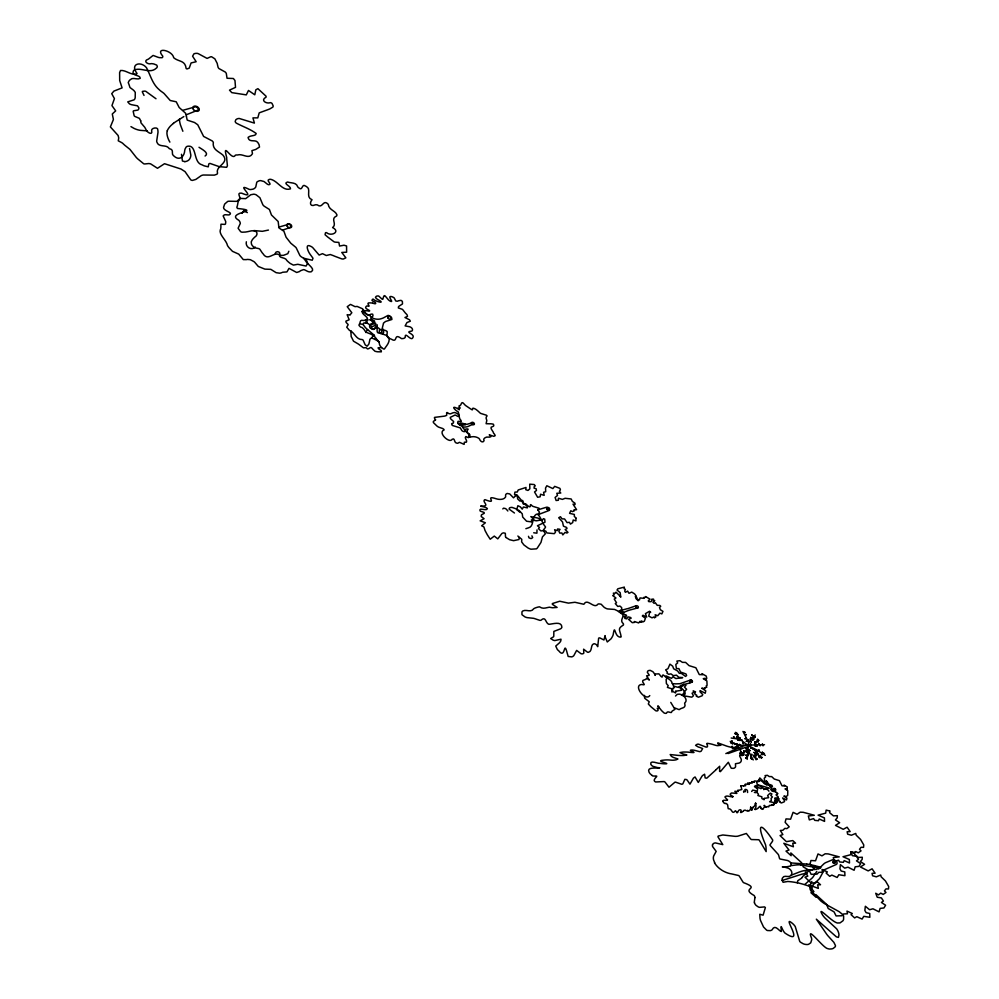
<?xml version="1.0" encoding="UTF-8"?>
<svg xmlns="http://www.w3.org/2000/svg" width="999" height="999" viewBox="0 0 999 999"><rect width="100%" height="100%" fill="white"/><g stroke="black" fill="none" stroke-linecap="round" stroke-linejoin="round"><path stroke-width="1.5" d="M774.824 801.111L774.799 801.023A5.882 4.008 29 0 0 775.299 801.822L775.574 802.234A3.197 2.173 29 0 1 775.873 802.709L775.848 803.034A1.424 0.974 29 0 1 775.386 803.021L774.637 802.859A2.81 1.911 29 0 0 774.237 802.784L773.913 802.896A2.348 1.598 29 0 0 774.05 803.358L774.188 803.72M246.341 241.783C245.092 247.015 251.348 250.961 255.282 247.078M754.944 897.552L754.295 902.01A5.744 3.909 29 0 0 754.482 902.859M517.844 536.026L521.778 539.335L521.653 541.296A3.134 2.135 29 0 0 521.728 542.02L523.901 544.93L528.071 548.001A10.477 7.13 29 0 0 530.993 549.213L536.413 548.851A7.805 5.307 29 0 0 537.649 547.527L540.971 542.42L542.457 536.875L545.317 533.866L543.344 530.107L545.404 527.422A2.273 1.548 29 0 0 545.466 526.823C541.908 522.927 541.333 517.869 537.949 514.435A3.084 2.098 29 0 0 536.326 514.248C531.318 517.282 534.465 526.361 528.434 527.859A46.429 31.606 29 0 0 527.122 528.259L525.861 528.683M747.152 759.402L748.626 742.382L755.219 734.952M288.861 251.248L287.799 253.684L283.629 255.294A13.549 9.228 29 0 1 280.17 255.245C273.876 250.549 268.244 262.088 263.024 253.721A8.092 5.507 29 0 1 261.963 252.46L259.902 249.3A1.873 1.274 29 0 0 258.803 248.601L255.257 247.877A4.208 2.86 29 0 1 253.596 246.953L252.21 245.454A7.418 5.045 29 0 1 251.473 244.093L251.211 241.895L252.285 239.797A38.287 26.061 29 0 1 254.745 237.138C258.316 235.314 257.667 230.207 253.109 230.831A8.679 5.907 29 0 0 251.448 230.844L249.151 231.331A32.03 21.803 29 0 1 247.789 231.643L246.84 231.818A73.189 49.813 29 0 1 245.404 232.055L242.033 232.205A3.147 2.148 29 0 1 240.584 231.606L238.099 228.247L240.297 223.464A6.344 4.321 29 0 0 240.035 222.265L239.635 221.403A4.758 3.234 29 0 0 238.611 220.142C224.763 212.275 263.699 211.139 237.525 208.479A3.484 2.373 29 0 1 236.838 207.243C238.074 204.845 237.362 201.361 239.598 199.563C241.496 197.702 235.727 192.345 241.658 193.169C258.441 200.324 233.579 181.693 249.138 189.348A5.482 3.734 29 0 0 250.699 189.56L253.009 189.148A10.415 7.093 29 0 0 254.558 188.324L255.157 187.8A7.742 5.27 29 0 0 255.781 186.9L256.706 182.542A5.307 3.609 29 0 1 257.355 181.656L259.29 180.769A7.468 5.082 29 0 1 260.826 180.644L264.073 181.543L267.233 184.091A2.635 1.786 29 0 0 269.068 184.715C272.515 184.141 265.572 180.382 269.206 179.445A5.082 3.459 29 0 1 270.866 179.345C278.072 181.144 282.68 191.608 290.497 188.823C290.946 185.964 282.405 183.579 287.512 182.018C291.109 183.304 296.353 182.168 297.69 186.801A3.571 2.435 29 0 0 298.976 187.987C302.797 191.284 301.686 183.217 305.394 185.989A5.932 4.033 29 0 1 307.018 187.025L307.455 187.425A4.82 3.284 29 0 1 308.441 188.661C309.54 192.62 306.606 197.615 312.038 199.763C309.315 202.71 310.015 207.317 315.372 204.795A7.343 4.995 29 0 1 317.382 204.907C322.789 209.103 323.014 198.676 328.221 204.283C328.896 210.152 335.227 210.402 336.925 214.81A5.732 3.896 29 0 1 336.626 215.984C329.92 218.906 337.437 223.813 332.592 227.56C340.884 231.743 331.256 236.751 326.673 232.705A1.611 1.099 29 0 0 325.474 232.767L325.05 234.74L327.959 237.225A15.422 10.502 29 0 1 329.408 238.299L334.041 241.808A3.234 2.198 29 0 0 335.439 242.158L338.861 242.42L339.56 246.054L343.993 245.217L346.566 245.966L346.616 252.21L341.783 252.447L345.854 257.829L343.319 259.028A5.245 3.571 29 0 1 341.633 258.841L335.202 256.418A17.72 12.063 29 0 1 333.541 255.707L330.269 254.52L326.298 255.507L322.49 253.659L319.143 255.07L312.724 247.59A5.519 3.759 29 0 0 311.238 246.553C304.458 242.67 307.867 251.336 309.965 254.083A9.066 6.169 29 0 0 310.901 255.357L313.012 258.266L312.237 260.24L303.808 258.266L307.467 263.636L306.081 266.059L297.802 264.298L293.406 265.097L290.185 263.424A32.343 22.015 29 0 1 288.986 262.462A22.515 15.322 29 0 1 286.875 260.527C285.714 256.955 278.684 258.541 279.47 254.907C281.443 251.698 275.824 250.15 275.15 253.621M377.247 326.81L377.197 324.812L375.899 325.112A59.203 40.31 29 0 1 372.215 326.611L370.654 325.686A10.052 6.843 29 0 0 369.755 324.837L368.569 323.938A4.283 2.922 29 0 0 367.52 323.426L367.257 323.326A8.029 5.457 29 0 0 366.483 323.089L365.684 322.939A4.508 3.059 29 0 0 364.585 322.914A5.732 3.909 29 0 0 363.574 323.114L363.261 324.625A23.601 16.071 29 0 0 364.548 326.486A13.849 9.428 29 0 0 366.246 328.421L374.263 335.264A1.573 1.074 29 0 1 374.438 335.639L374.725 336.675A6.056 4.121 29 0 0 375.1 337.375L378.958 341.92A7.655 5.207 29 0 1 379.245 342.932L379.42 344.056A5.432 3.696 29 0 0 379.707 344.967L380.057 345.654A11.663 7.942 29 0 0 380.981 347.028L383.366 348.913A2.597 1.761 29 0 0 384.39 349.026C386.438 345.704 389.248 343.356 389.223 339.023A7.905 5.382 29 0 0 388.586 337.674L387.962 336.788A5.807 3.959 29 0 0 386.326 335.314L380.694 333.429A3.509 2.398 29 0 1 379.795 332.642L379.395 332.093A1.586 1.086 29 0 1 379.245 331.393L379.595 329.695A4.683 3.184 29 0 0 379.283 328.634L376.773 326.81A3.571 2.435 29 0 0 375.699 326.823L374.325 329.096L372.964 329.183A6.031 4.108 29 0 1 372.315 329.008L371.715 328.596A4.333 2.947 29 0 1 371.665 327.647L371.665 327.385A1.848 1.261 29 0 0 371.566 326.91M519.318 537.537L518.931 539.535L514.098 540.559A2.897 1.973 29 0 1 513.561 540.671L509.565 539.697L505.981 537.474M747.602 792.519L747.414 790.571A1.686 1.149 29 0 0 746.99 790.047L746.665 789.809A2.635 1.798 29 0 0 745.866 789.422L744.917 789.522L745.416 791.67L743.618 791.046L743.768 792.332M538.011 514.423L539.522 512.212L537.762 509.802L539.098 508.254L533.029 506.393A3.297 2.248 29 0 1 532.255 505.993C528.009 501.111 533.578 511.55 525.786 503.933A1.586 1.086 29 0 0 525.174 503.858L523.351 504.108L522.265 501.785A6.818 4.645 29 0 0 521.441 500.337L516.733 494.655L513.511 497.827L509.715 493.931L507.267 493.469A4.458 3.034 29 0 0 505.881 494.38L505.706 494.68A3.059 2.085 29 0 0 505.594 495.154L505.631 496.628A2.935 1.998 29 0 1 505.531 497.065L504.458 498.214A12.625 8.591 29 0 1 503.583 498.713L503.271 498.851A9.103 6.194 29 0 1 502.26 499.163A10.702 7.28 29 0 1 496.178 498.763C483.191 494.505 499.375 505.244 484.902 499.625C481.131 501.585 491.52 506.655 480.819 506.081M797.289 882.804L797.789 880.718L800.224 879.07A14.723 10.015 29 0 0 802.185 877.484M754.245 781.955L754.208 781.031L755.069 780.968A10.09 6.868 29 0 1 755.506 781.056L759.153 781.468M644.442 695.391L644.63 698.051A1.923 1.311 29 0 0 645.067 698.551L649.138 701.648A1.361 0.924 29 0 1 649.2 701.947L648.388 703.771A1.411 0.962 29 0 0 648.438 704.145L650.861 706.68A47.203 32.13 29 0 0 652.896 708.366L655.644 710.664A1.486 1.011 29 0 0 656.256 710.901L656.393 710.913A2.06 1.399 29 0 0 658.104 709.64C654.919 706.268 662.012 710.189 657.929 705.956M712.499 844.842L712.437 845.903A3.584 2.435 29 0 0 712.724 846.727L716.158 851.398L713.686 855.956A12.113 8.254 29 0 0 713.611 860.002L714.747 862.736M362.999 309.603A2.173 1.486 29 0 1 362.612 310.926C360.077 313.848 369.18 316.908 367.17 319.48A30.819 20.979 29 0 0 366.983 322.59L366.958 323.226M752.659 808.066L752.609 808.266A15.072 10.265 29 0 1 752.147 809.59M242.083 213.299L243.544 211.114M735.476 732.329L739.909 739.248L748.051 745.491L756.268 749.712L754.595 755.781L756.093 759.814M755.419 803.521L754.994 804.882A7.892 5.37 29 0 1 753.671 806.78M761.713 788.223C762.112 785.664 756.518 784.552 754.582 786.238A1.461 0.999 29 0 0 754.657 786.8L756.53 788.086M167.357 130.794L167.17 131.381A12.975 8.829 29 0 0 166.983 134.016L167.133 135.002A26.111 17.77 29 0 0 169.88 142.12M810.713 890.584L813.149 884.789L819.542 878.596L824.287 869.779L836.313 864.46A3.259 2.223 29 0 0 836.338 861.313A3.259 2.223 29 0 0 832.304 859.877L825.449 862.736A25.624 17.445 29 0 0 823.925 863.785L818.755 868.843M766.345 781.33L766.645 781.268A2.11 1.436 29 0 1 766.982 781.643A11.101 7.555 29 0 1 767.257 781.992L767.544 782.417A2.947 2.01 29 0 1 767.994 783.578L767.994 784.14A1.673 1.136 29 0 0 768.044 784.44L768.393 784.764M755.244 744.879L757.604 739.098M751.66 791.483L752.722 790.122L755.756 790.709A3.546 2.423 29 0 1 756.131 791.196L756.355 792.132A2.31 1.573 29 0 1 755.943 792.657L754.37 792.457M740.746 811.9C742.532 809.053 738.636 809.053 738.011 811.663A15.922 10.839 29 0 1 737.512 812.412M362.999 309.603L362.912 309.403A2.785 1.898 29 0 0 362.512 308.753L357.118 306.418L355.332 306.631A1.336 0.912 29 0 1 354.82 306.543L350.487 304.395L347.24 306.693L351.823 312.737L350.212 314.685A2.348 1.598 29 0 0 350.075 315.072L347.14 314.697L349.175 319.755L345.891 321.178L346.104 322.327A4.271 2.91 29 0 0 346.665 322.989L347.964 324.325A1.311 0.887 29 0 1 348.102 324.837L346.74 327.21L349.363 330.269A1.748 1.186 29 0 0 349.925 330.607C354.633 332.417 355.981 339.672 362.212 339.573A2.373 1.611 29 0 1 363.149 340.184L364.598 343.494A7.055 4.808 29 0 0 365.284 344.88L367.095 346.203L368.544 344.493A11.176 7.605 29 0 1 368.931 343.868L369.755 340.259A3.671 2.498 29 0 1 369.867 339.485L370.105 339.073A2.148 1.461 29 0 1 370.417 338.823C377.535 333.666 366.695 334.24 364.897 330.844A5.382 3.671 29 0 0 364.548 330.182L364.16 329.633A10.24 6.968 29 0 0 363.399 328.708L362.3 327.709A1.736 1.174 29 0 0 361.626 327.385L361.039 327.222A1.623 1.099 29 0 1 360.402 326.91L359.091 325.487A1.349 0.912 29 0 1 359.003 324.987L359.165 324.575A11.938 8.129 29 0 0 359.478 324.051C360.676 321.915 359.528 319.58 363.536 320.492A6.006 4.083 29 0 0 364.448 320.342L367.132 319.355M811.825 881.443L810.064 885.751L809.989 888.71A8.129 5.532 29 0 0 810.526 890.234L820.853 900.986A35.777 24.351 29 0 0 824.113 903.408L839.172 911.675L842.806 914.647A5.395 3.671 29 0 1 843.618 916.133L843.606 919.33A12.587 8.566 29 0 1 842.919 920.791L840.097 922.851A5.232 3.559 29 0 1 838.511 922.926C834.028 924.724 815.396 903.121 822.664 915.159A20.642 14.061 29 0 0 825.349 918.368L836.613 928.795A13.974 9.515 29 0 1 838.436 932.279L838.636 932.929A16.459 11.201 29 0 1 838.973 934.889L838.436 937.399L836.388 936.85L816.333 919.167L826.635 934.165A25.587 17.42 29 0 0 828.321 936.238L833.89 942.394L835.414 945.466A4.308 2.935 29 0 1 835.226 946.765L833.278 948.388A10.352 7.043 29 0 1 831.518 948.925L829.632 949.038A5.32 3.621 29 0 1 827.821 948.65C823.563 948.563 805.793 924.375 811.475 937.899A12.188 8.304 29 0 1 811.7 939.784L810.726 942.844L808.578 944.292A6.643 4.52 29 0 1 806.767 944.53L805.381 944.392A8.529 5.807 29 0 1 803.233 943.793L800.436 942.157A4.62 3.147 29 0 1 799.749 941.445L795.254 926.56A11.951 8.129 29 0 0 793.044 923.95L792.469 923.438A15.372 10.465 29 0 0 790.609 922.015C783.641 917.407 805.057 946.515 784.914 933.029C781.742 929.844 780.306 921.178 781.38 931.53C778.895 931.193 775.149 923.65 772.027 929.869A7.655 5.207 29 0 1 770.316 930.631L767.482 930.519A3.447 2.348 29 0 1 766.595 930.131L763.536 926.997L760.514 920.454A45.267 30.819 29 0 1 760.002 918.281L759.764 914.247L763.099 915.171L765.371 907.604L764.572 906.905L759.74 907.342A3.984 2.71 29 0 1 758.316 906.942L756.156 905.456A6.531 4.446 29 0 1 754.482 902.859M502.809 508.916L503.546 508.166L505.294 508.528A3.372 2.298 29 0 1 506.368 509.228L507.842 510.988M816.807 871.365L812.761 877.397A28.347 19.293 29 0 1 811.425 878.658L804.882 884.402M678.683 687.362L681.031 685.326L685.938 683.965A59.615 40.584 29 0 0 689.859 682.879M758.553 807.679L758.453 807.804A10.077 6.856 29 0 1 755.843 809.352A2.622 1.786 29 0 1 755.207 809.527L754.969 809.402M350.924 330.881L350.836 332.879A3.184 2.173 29 0 1 351.024 333.666L351.186 336.825A2.235 1.523 29 0 1 351.548 337.2L353.521 341.183L358.104 343.881A10.19 6.931 29 0 1 359.153 344.605L363.449 347.827L365.572 347.702A1.411 0.962 29 0 1 366.283 347.814C368.244 351.261 370.329 345.691 371.878 348.077A37.862 25.774 29 0 0 372.864 349.25L375.025 351.273L377.172 351.76A25.799 17.57 29 0 1 378.184 351.798L381.343 351.835L381.293 350.811A2.91 1.973 29 0 0 380.594 350.137L379.345 349.338A4.67 3.172 29 0 1 378.509 348.676L378.047 347.827L381.456 347.602M802.172 877.472C803.233 874.312 811.475 872.277 804.395 873.7A86.938 59.178 29 0 0 802.047 874.137L781.93 880.569M743.668 810.701L743.731 810.614A12.8 8.716 29 0 1 743.918 810.401L745.054 810.152A3.834 2.61 29 0 1 746.328 810.713L747.19 810.813A2.81 1.911 29 0 0 747.427 810.601L747.689 810.301M715.796 769.929L719.667 766.258L719.605 771.34L720.404 771.628L728.333 762.262L731.118 768.044A1.411 0.962 29 0 0 731.568 768.293L733.728 768.318A5.582 3.796 29 0 0 734.715 767.831L735.214 767.357A3.971 2.71 29 0 0 735.526 766.782A3.447 2.348 29 0 0 735.589 766.458L735.451 763.736L738.024 763.286A6.019 4.096 29 0 0 741.32 760.289L741.295 759.665A4.858 3.309 29 0 0 740.996 758.678L739.722 756.181A2.473 1.673 29 0 1 739.685 755.756L740.659 753.583A4.595 3.134 29 0 0 740.821 752.734L740.234 748.713M715.509 770.254L706.768 778.196L705.144 777.921L704.607 774.188L702.522 775.561A24.913 16.958 29 0 0 701.735 776.61L698.276 782.454L695.054 776.947L693.443 778.096L689.959 784.153L687.237 780.182A3.971 2.697 29 0 0 686.588 779.595L684.852 779.32L682.879 783.778A3.222 2.198 29 0 1 681.68 784.265L675.761 782.217A1.948 1.324 29 0 0 674.987 782.155L668.993 787.224L665.034 782.067A2.048 1.399 29 0 0 664.098 781.58L655.706 781.967A1.848 1.261 29 0 1 654.832 781.43A2.323 1.573 29 0 1 654.208 780.531C654.058 777.572 660.302 775.374 653.846 776.098A3.596 2.448 29 0 1 652.272 775.561M763.673 789.61C765.197 788.211 768.78 789.784 768.905 791.22M675.511 696.028L676.798 694.78A8.654 5.894 29 0 1 677.672 694.255C682.417 693.019 688.848 699.562 684.852 702.934A1.249 0.849 29 0 0 684.64 703.171C686.488 708.666 681.58 707.354 679.32 709.565A1.698 1.149 29 0 1 678.746 709.515L674.213 707.729M681.505 695.079C686.887 692.782 682.979 687.687 678.608 687.349A14.973 10.19 29 0 1 677.247 687.125L673.613 686.151M649.787 695.579C645.691 701.835 632.866 685.701 641.333 684.49A1.661 1.124 29 0 1 641.882 684.54L643.743 684.802A2.41 1.636 29 0 0 644.268 684.54L643.356 682.891A1.711 1.161 29 0 1 642.919 682.404L642.669 681.306A3.609 2.46 29 0 1 643.069 680.344L645.841 679.332A1.823 1.249 29 0 0 646.103 678.933L646.703 678.271L649.25 679.944M740.197 755.269L747.514 749.3L753.209 759.952M376.099 338.436L374.837 339.373M820.841 867.706L816.558 869.242A60.402 41.121 29 0 0 815.072 869.455L807.517 870.129A39.523 26.898 29 0 0 799.587 871.94L791.096 875.249M173.376 123.252L183.828 116.583M765.609 807.204L765.346 807.229A3.646 2.485 29 0 1 765.184 806.805L764.997 806.205A1.986 1.349 29 0 0 764.485 805.431L764.235 805.394A3.821 2.597 29 0 0 764.31 805.768M369.792 324.862L373.077 322.777A30.907 21.041 29 0 0 373.788 322.277L374.687 321.278L374.063 320.654A9.978 6.793 29 0 0 373.614 320.479L371.74 319.817M777.659 793.805L777.809 793.643A3.097 2.11 29 0 0 775.561 792.057M732.317 748.663L738.323 745.354L764.51 744.717M372.677 336.338L373.738 335.714A21.229 14.448 29 0 0 374.3 335.327M762.662 809.115L763.636 808.029A5.819 3.959 29 0 1 763.885 807.741L764.26 807.367A2.148 1.461 29 0 0 764.472 806.43L764.31 805.768M725.848 753.596L740.471 747.052L747.352 744.705L748.863 745.516L748.538 746.328L728.059 753.546M765.871 807.055L766.62 807.08M205.095 156.031C209.902 153.084 201.236 148.901 199.013 147.278M282.055 272.527L281.268 272.839A9.978 6.793 29 0 1 279.595 273.177L276.124 272.677L270.816 269.343L264.897 269.131L258.291 266.458L254.895 262.475A4.658 3.172 29 0 0 253.958 261.626L250.312 259.678L247.577 259.415A10.689 7.28 29 0 0 246.291 259.628L243.306 259.603L238.724 254.121L232.505 251.348L228.958 247.64A39.336 26.773 29 0 1 227.497 245.592C226.423 240.047 218.769 234.703 220.304 229.758A2.76 1.873 29 0 0 220.629 229.308L220.879 227.585A36.401 24.775 29 0 0 220.866 225.749L220.991 224.201L224.613 224.4A2.098 1.424 29 0 0 225.499 223.926L225.749 221.953A7.305 4.97 29 0 0 225.637 221.353L223.152 215.921L224.226 214.947A7.617 5.182 29 0 1 225.437 214.723L228.059 214.91A4.858 3.297 29 0 0 229.196 214.86C234.503 212.063 220.891 211.139 224.038 205.994A17.133 11.663 29 0 1 224.763 203.971L227.71 201.423A6.543 4.458 29 0 1 229.246 201.211L236.476 201.361A5.482 3.734 29 0 0 237.75 200.599L240.01 198.389L245.679 198.639L250.749 194.755L253.783 194.181A7.055 4.808 29 0 1 256.119 194.768L259.902 197.715L262.837 204.77A9.515 6.481 29 0 0 264.123 206.144L269.418 209.478L271.466 214.997L278.172 221.516L278.946 227.934L283.928 231.268L286.076 237.213L290.821 243.244L295.579 247.14A4.071 2.772 29 0 1 296.328 248.077L299.862 255.457A6.931 4.72 29 0 0 301.111 256.693L306.431 260.14L307.28 262.188A3.671 2.498 29 0 0 307.617 263.074C308.941 265.547 315.447 269.268 311.288 271.728A5.582 3.796 29 0 1 310.239 271.89L309.902 271.903A4.433 3.009 29 0 1 308.404 271.653L308.129 271.566A6.219 4.233 29 0 1 307.392 271.253L304.608 269.855A2.86 1.948 29 0 0 303.434 269.655L300.687 270.654A18.881 12.85 29 0 0 299.45 271.566L296.691 272.49L289.011 268.369L286.938 271.915L282.667 272.24M268.456 230.07L262.325 231.318L253.858 230.544M749.125 810.701L749.525 810.464A5.357 3.646 29 0 0 749.974 809.902L750.074 809.764A15.934 10.839 29 0 0 750.311 809.327L750.374 809.178A6.469 4.408 29 0 0 750.574 807.329L750.574 807.204M748.863 810.788L748.688 810.863A3.322 2.26 29 0 1 748.189 811.026L747.901 811.013M740.921 785.876L741.807 789.51L739.035 790.246A14.136 9.628 29 0 0 738.323 790.209L738.186 790.209A1.449 0.987 29 0 0 737.786 790.259L738.036 791.108M538.299 514.585L548.876 510.564A2.248 1.523 29 0 0 549.325 508.391A2.248 1.523 29 0 0 546.391 507.28L537.774 509.852M183.067 110.252L195.642 106.743A3.934 2.672 29 0 1 198.626 109.253L198.514 109.366A1.536 1.049 29 0 1 198.526 109.878L186.164 114.835M771.191 789.747C780.544 786.513 770.928 794.48 771.091 788.711A8.954 6.094 29 0 0 771.29 787.262L771.253 787.025A1.386 0.937 29 0 0 771.128 786.613L770.541 786.4M278.596 227.185L288.948 224.201M282.592 230.157L290.097 227.472L291.159 226.224M790.796 862.924L806.668 864.073M689.859 682.891L691.758 682.255A1.436 0.974 29 0 0 692.032 680.868A1.436 0.974 29 0 0 690.159 680.169L679.932 683.703L675.911 683.865A91.808 62.5 29 0 1 673.813 683.753L672.414 683.666M749.337 784.34L749.362 784.327A7.405 5.045 29 0 1 747.976 784.265M636.138 605.756L628.184 608.516A17.495 11.913 29 0 1 626.56 608.866L621.428 610.339A50.2 34.166 29 0 1 618.543 611.488M637.849 607.879L629.52 610.114A63.149 42.982 29 0 0 627.372 610.889L623.888 612.275A70.13 47.74 29 0 1 621.016 613.286L618.781 611.663A34.69 23.614 29 0 0 617.682 610.889L614.572 609.427L607.679 608.94A6.556 4.458 29 0 1 606.093 608.441L604.607 607.629A4.833 3.297 29 0 1 603.646 606.818L601.161 604.233L598.901 603.871A4.433 3.022 29 0 0 597.864 604.208C594.13 609.515 587.387 597.802 584.065 604.045A1.686 1.149 29 0 1 583.678 604.245L574.912 602.272L568.406 603.121L559.727 601.236L552.385 603.546L552.335 604.308L557.105 607.429L552.547 607.754A28.122 19.143 29 0 1 549.438 607.18C545.142 607.892 543.244 609.278 539.448 606.805A33.591 22.865 29 0 0 537.25 607.292L536.001 607.679A19.868 13.524 29 0 0 533.803 608.678C530.881 613.049 526.386 609.053 522.852 610.951A7.23 4.92 29 0 0 521.953 611.95L521.953 614.685L524.975 616.907A8.766 5.969 29 0 0 527.11 617.619L533.591 618.319A7.005 4.77 29 0 1 534.727 618.643L539.81 620.342A4.121 2.81 29 0 0 540.946 620.254C546.028 615.596 545.317 623.226 548.876 624.3C552.822 624.075 561.7 620.866 561.888 627.222A6.731 4.583 29 0 1 561.238 628.284A6.269 4.271 29 0 1 560.526 628.846L553.846 631.418L553.771 636.176A2.522 1.711 29 0 1 553.359 636.912L550.661 638.536L553.221 640.197A7.905 5.382 29 0 0 554.807 640.571L561.013 639.198L560.776 640.933A17.245 11.738 29 0 1 559.989 642.182A13.711 9.341 29 0 1 559.215 643.031L555.744 646.066L557.317 649.487A11.139 7.58 29 0 0 558.828 650.898C565.097 659.015 563.861 642.507 566.346 650.199A28.347 19.293 29 0 1 567.007 652.422L568.169 656.455L571.778 656.88A8.179 5.569 29 0 0 573.813 655.644L576.635 650.399L580.956 653.671A3.109 2.123 29 0 0 582.592 653.821L583.266 653.583A2.672 1.811 29 0 0 583.816 652.996L583.616 649.188L587.462 652.185A1.886 1.286 29 0 0 588.399 652.31C592.707 651.473 590.172 644.53 593.968 643.731A3.284 2.235 29 0 1 595.204 643.993L595.991 644.392A2.123 1.449 29 0 1 596.503 644.817L597.714 646.665L598.651 638.149L599.712 637.849L603.945 639.997L605.082 635.614A53.971 36.738 29 0 0 605.319 637.312L607.267 641.97L611.051 638.798A58.192 39.61 29 0 0 612.125 637.1L612.624 636.126A22.265 15.16 29 0 0 613.174 634.69C614.972 623.626 614.422 634.927 618.768 636.713A3.047 2.073 29 0 0 619.967 637.087L620.616 637.087A1.374 0.937 29 0 0 621.178 636.75C619.979 629.67 616.982 628.87 623.463 624.987A5.919 4.033 29 0 0 623.339 623.663C618.493 619.83 626.435 615.933 621.016 613.286M458.191 423.601L460.439 423.164A16.783 11.426 29 0 1 461.463 423.064L465.684 424.138A2.685 1.823 29 0 0 466.221 424.3M774.837 800.973L775.561 801.186M659.765 767.756L659.727 767.769A17.083 11.626 29 0 1 659.14 767.819C655.981 768.543 646.39 766.645 649.113 772.314A9.016 6.131 29 0 0 650.349 773.975L652.272 775.549M790.908 865.634L794.53 865.171A37.55 25.562 29 0 1 800.561 864.809M462.362 423.901L461.6 423.988A39.398 26.823 29 0 1 458.678 424.175M184.827 161.613L182.455 161.026L181.481 154.283M369.505 319.83L370.654 319.742M435.452 419.667L435.364 419.58A5.245 3.571 29 0 1 434.852 418.918L434.428 417.932A1.424 0.974 29 0 1 434.615 417.382L445.042 416.059A1.436 0.987 29 0 1 445.479 415.821L446.69 415.347L446.64 412.687A1.823 1.236 29 0 1 447.252 412.55C450.674 415.609 451.523 412.362 454.707 412.525A7.093 4.82 29 0 1 456.131 413.012L457.317 413.636A3.571 2.435 29 0 1 458.491 414.785A2.872 1.948 29 0 1 458.778 415.272L459.902 419.13A9.915 6.756 29 0 1 460.801 420.142C463.086 423.451 457.455 419.642 457.667 422.252A3.784 2.572 29 0 0 457.842 422.952L457.954 423.201A3.347 2.273 29 0 0 458.753 424.25L462.15 426.473A1.636 1.111 29 0 1 462.562 426.973L463.086 427.072A16.596 11.301 29 0 1 464.16 427.035L464.947 427.048A12.4 8.442 29 0 0 468.169 426.411L473.713 423.851M368.156 319.917L367.07 319.992M760.152 806.38L760.501 806.593A2.223 1.511 29 0 1 760.614 806.967L760.689 807.317A9.728 6.618 29 0 0 760.763 807.704L760.838 807.966M777.759 798.189L778.333 797.202A2.298 1.561 29 0 0 776.61 795.654L776.098 794.729L777.447 793.818M466.808 424.363L472.265 422.789L473.563 423.651M767.344 806.555L768.681 806.842A1.623 1.111 29 0 0 768.818 806.555L769.267 805.494L771.503 805.381A1.424 0.974 29 0 1 772.352 804.482M775.961 801.273L776.26 801.111A1.586 1.086 29 0 0 775.773 800.024L775.062 799.287A13.449 9.153 29 0 1 774.749 799.025L774.837 798.064A3.746 2.547 29 0 1 776.285 797.976L776.86 798.076A6.856 4.67 29 0 0 777.759 798.201M147.153 130.857L140.335 130.357A16.171 11.014 29 0 1 133.928 128.334L130.956 126.611M659.54 767.731L658.965 767.707A23.302 15.859 29 0 1 657.479 767.582L652.834 766.283A3.784 2.572 29 0 1 652.072 765.758L651.435 765.147A4.745 3.234 29 0 1 650.761 764.185C649.775 759.652 657.891 763.81 660.014 763.361A41.633 28.334 29 0 0 664.01 763.798C673.826 764.135 653.483 760.938 663.511 760.164A35.402 24.101 29 0 1 665.996 759.939L666.483 759.927A24.813 16.896 29 0 1 669.33 759.989L671.99 760.189A15.047 10.24 29 0 0 674.5 760.089L674.912 760.039A21.154 14.398 29 0 0 676.173 759.789L677.934 758.978L673.538 757.467A6.693 4.558 29 0 1 671.303 756.206L670.192 754.545L675.824 755.144A34.228 23.302 29 0 0 677.709 755.344L679.008 755.444A47.453 32.293 29 0 0 683.828 755.481L686.862 755.019L685.913 754.632A23.114 15.734 29 0 1 685.289 754.507A29.133 19.83 29 0 1 682.891 753.908L679.944 752.597L682.991 752.06A54.933 37.388 29 0 1 687.899 752.11C702.622 753.795 685.139 750.199 692.132 750.012A14.51 9.878 29 0 1 693.219 750.112A12.712 8.654 29 0 1 694.804 750.399L699.512 751.61A3.147 2.135 29 0 0 700.411 751.51L700.699 751.41A4.258 2.897 29 0 0 701.123 751.198L702.647 748.563L700.074 747.514A11.901 8.104 29 0 1 698.114 746.902L695.579 745.329L697.202 744.243A7.58 5.157 29 0 1 698.538 744.18L705.868 747.04A2.11 1.436 29 0 0 706.805 747.04L706.955 746.99A2.897 1.973 29 0 0 707.504 746.678C708.104 744.867 704.47 742.494 709.078 743.593A19.63 13.362 29 0 1 712.861 744.467L715.971 745.404A8.229 5.594 29 0 0 717.744 745.654L720.953 745.229L718.144 744.068L717.781 742.856L727.022 746.216A35.427 24.113 29 0 0 736.413 748.014L737.624 748.101M749.962 783.041L752.309 783.016L751.91 782.055M800.586 864.897L819.53 868.044M747.976 784.302L746.503 784.165A12.175 8.292 29 0 0 745.554 784.103L744.829 784.552A1.898 1.299 29 0 0 745.067 784.877L745.491 785.389M725.124 803.433L725.761 803.458A13.511 9.191 29 0 1 726.123 803.458L727.472 804.495A7.043 4.795 29 0 1 727.659 805.182A18.482 12.575 29 0 1 727.859 806.368L727.946 807.092A27.085 18.444 29 0 0 728.009 807.579L728.059 807.891A13.711 9.341 29 0 0 728.146 808.366A4.945 3.372 29 0 0 728.246 808.703C732.504 808.166 731.618 815.521 735.376 810.751A1.836 1.249 29 0 1 736.3 811.7L736.638 812.274A2.46 1.673 29 0 0 736.862 812.686L737.075 812.749A1.773 1.211 29 0 0 737.474 812.387M460.052 425.187L460.876 425.237A22.428 15.272 29 0 0 463.074 425.149L465.634 424.65A5.757 3.921 29 0 0 462.287 423.726M770.179 786.4L769.68 785.501M743.668 785.826L745.666 785.689M731.206 738.024L739.909 739.248M768.631 784.827L769.567 785.226M482.03 506.505C483.091 506.643 489.747 508.179 486.525 509.515A6.793 4.62 29 0 1 484.727 509.602L480.894 509.153A1.998 1.361 29 0 0 480.344 509.39L480.119 509.615A3.322 2.26 29 0 0 479.895 510.077L480.182 511.051L484.04 512.45A1.636 1.111 29 0 1 484.228 512.962A1.349 0.912 29 0 1 484.153 513.361L481.83 514.622A4.645 3.159 29 0 0 481.381 514.972L481.181 516.495L484.09 518.718L480.157 520.829L485.389 522.752L481.63 525.811L483.866 526.898L484.602 529.133A11.863 8.079 29 0 0 485.189 530.819L486.613 533.466A37.612 25.612 29 0 1 487.25 534.677L490.209 539.235L494.28 536.088L497.764 538.861L501.785 533.616A4.77 3.247 29 0 1 502.647 533.129A6.768 4.608 29 0 1 503.658 532.879L505.344 533.304L505.457 536.6A2.685 1.823 29 0 0 505.981 537.474M359.652 323.726L363.186 324.5M481.605 506.418L480.806 506.206M814.472 865.596L820.404 867.157M532.754 520.129L536.351 520.804L540.696 520.079M372.727 303.209L374.825 303.733A1.648 1.124 29 0 0 375.674 303.534C376.648 301.511 370.142 301.448 372.427 299.35A4.046 2.76 29 0 1 373.239 299.101C375.524 301.735 386.413 304.121 378.109 299.7A7.805 5.32 29 0 1 377.023 299.051L375.674 297.777A1.274 0.862 29 0 1 375.524 297.178L376.323 296.278A4.508 3.072 29 0 1 378.696 296.029L381.805 298.938A1.424 0.974 29 0 0 382.767 299.325C384.39 293.631 384.203 294.955 388.274 299.675A8.279 5.644 29 0 0 389.835 300.961C395.167 303.646 386.638 295.766 391.196 296.528A5.457 3.721 29 0 1 392.17 296.778L393.594 297.465A2.947 2.01 29 0 1 394.255 298.039L395.779 300.999L397.352 301.236A5.619 3.821 29 0 0 398.389 300.786L400.936 300.349A2.897 1.973 29 0 1 401.773 300.861A2.398 1.636 29 0 1 402.385 301.511L402.497 303.933L399.488 305.894A6.931 4.72 29 0 0 398.526 306.668L398.351 307.954L402.297 309.29A1.773 1.199 29 0 1 402.884 309.852L405.494 313.174A8.217 5.594 29 0 1 407.192 315.035L407.492 316.383L404.97 317.507L409.528 319.805L410.352 321.191L406.943 322.552L405.132 325.899L409.64 326.76A3.521 2.398 29 0 1 411.501 327.797L411.9 328.221A2.685 1.823 29 0 1 412.325 328.921L412.462 329.408A3.509 2.385 29 0 1 412.4 330.319L412.312 330.519A2.86 1.948 29 0 1 411.738 331.106C403.608 332.08 415.322 333.791 412.899 337.612C411.126 341.87 404.832 331.106 405.232 337A2.235 1.523 29 0 1 405.032 337.625L404.108 338.274A6.444 4.383 29 0 1 402.872 338.549L402.335 338.599A10.352 7.043 29 0 1 401.473 338.599C393.144 332.305 398.189 343.419 391.571 339.298A33.229 22.615 29 0 0 390.447 338.811C385.227 337.375 387.562 333.803 387.187 331.593A4.008 2.722 29 0 0 385.889 330.681C376.186 327.285 383.953 330.557 381.181 333.504A4.033 2.747 29 0 1 379.97 333.266C374.75 333.391 378.821 328.097 376.099 327.897A5.407 3.684 29 0 0 375.312 328.196L374.026 329.133A3.084 2.098 29 0 1 373.114 329.42L370.317 328.084A4.533 3.084 29 0 1 369.817 327.335C367.669 322.515 377.51 324.887 375.524 323.164A5.819 3.959 29 0 0 374.25 322.527C371.878 322.365 369.106 318.431 372.04 317.083A4.283 2.91 29 0 0 372.502 316.621L372.714 316.258A5.719 3.896 29 0 0 372.964 315.222L372.639 314.173L371.316 314.098A5.544 3.771 29 0 0 370.329 314.523L368.893 315.209L367.207 314.598A4.97 3.384 29 0 1 366.183 313.848L363.886 310.539L367.919 310.889A7.717 5.257 29 0 0 369.006 311.126C372.277 310.739 362.774 308.741 366.471 306.193A2.622 1.786 29 0 1 367.182 305.944C372.465 307.592 364.423 302.397 370.117 302.872A13.649 9.291 29 0 1 370.979 302.909L371.253 302.934A7.73 5.257 29 0 1 372.727 303.209M772.414 804.595L773.064 804.869M752.921 782.017L752.172 781.767A3.721 2.535 29 0 0 751.748 781.63M361.975 311.313L366.571 314.048A1.848 1.261 29 0 0 367.045 314.36L368.731 315.085A4.196 2.86 29 0 1 370.429 316.196A3.297 2.235 29 0 1 370.704 316.508L371.328 317.245A2.323 1.573 29 0 0 371.84 317.682L373.838 318.606A11.738 7.992 29 0 0 381.193 318.718L382.817 318.157A53.072 36.126 29 0 0 385.139 316.958L388.087 315.384L389.672 315.846A5.107 3.484 29 0 1 391.096 317.108L391.321 317.407A16.721 11.376 29 0 1 391.683 317.882L391.908 319.468L388.361 320.629A70.092 47.715 29 0 0 385.502 321.503L383.454 323.139A19.78 13.462 29 0 1 383.266 324.25L382.367 327.722L383.728 332.055A3.322 2.26 29 0 1 383.529 332.38L382.904 334.128M533.703 532.779L536.913 533.166L537 529.895M736.313 793.019L734.852 791.27L737.324 791.445A2.735 1.861 29 0 0 737.961 791.545L738.149 791.295M730.232 741.345L738.323 745.354M756.268 749.712L765.309 755.369M747.677 783.428L747.826 783.541A2.435 1.661 29 0 0 748.176 783.703L748.75 783.94A4.52 3.072 29 0 1 749.35 784.203L749.362 784.227M378.883 341.72L377.622 340.896A25.025 17.033 29 0 0 371.616 337.974M247.352 212.612L244.568 211.076A2.023 1.374 29 0 0 243.544 211.114M755.431 752.746L761.513 758.191M155.994 98.751L145.817 91.346A4.233 2.885 29 0 0 144.568 91.109L142.632 91.359A1.411 0.962 29 0 0 142.295 91.833L144.018 95.417M732.991 796.553L732.754 796.353A7.992 5.445 29 0 0 732.279 796.066L732.017 795.916A12.113 8.242 29 0 1 731.33 795.504L730.719 795.042A1.286 0.874 29 0 1 730.219 794.068L731.405 793.006L734.727 793.218A40.697 27.71 29 0 0 735.614 793.318A7.567 5.145 29 0 0 736.9 793.393M763.473 782.592L764.198 783.328A7.205 4.895 29 0 0 765.097 784.153L766.37 784.652L766.895 783.815A7.817 5.32 29 0 0 766.708 783.241L766.62 783.016M519.767 512.162L515.896 508.778L512.137 507.43A5.157 3.509 29 0 0 510.302 507.604A5.632 3.834 29 0 0 509.502 507.954L509.065 509.09L514.46 513.011M751.51 810.139L751.76 810.164A3.609 2.46 29 0 0 752.11 809.577M750.649 807.067L750.749 807.192A3.521 2.398 29 0 1 751.323 808.715L751.285 809.215A3.709 2.522 29 0 0 751.385 809.889M658.079 706.218L660.926 709.789A44.006 29.958 29 0 0 661.588 710.626L663.973 712.874A2.498 1.698 29 0 0 664.997 713.274L665.434 713.336A3.422 2.335 29 0 0 666.37 713.286C667.432 709.69 671.553 714.472 671.902 711.55A2.198 1.498 29 0 1 672.227 711.038L674.974 709.327L670.754 702.384M435.651 419.905L433.516 421.291A1.998 1.361 29 0 0 433.566 422.739L436.7 425.799A5.095 3.472 29 0 0 438.923 427.235L442.182 428.346A23.302 15.859 29 0 1 442.807 428.571L443.943 429.458A2.298 1.561 29 0 1 444.08 429.945C437.5 432.367 448.763 443.094 451.785 439.81A4.246 2.885 29 0 1 452.285 439.198C455.269 437.475 453.733 443.169 456.905 443.169A3.746 2.547 29 0 0 457.729 443.256L459.478 442.295L464.148 444.38L464.323 442.22L465.809 442.245A1.986 1.349 29 0 0 466.396 442.157C467.669 440.584 464.023 437.887 465.821 436.6A1.586 1.074 29 0 1 466.895 436.988C469.88 439.535 471.628 433.566 467.669 433.216A1.836 1.249 29 0 1 467.17 432.667L463.061 427.922A2.897 1.973 29 0 1 462.787 427.435L462.649 427.122M649.088 679.707L646.59 675.799L649.05 675.424A2.248 1.536 29 0 0 649.15 674.912L647.514 672.602A1.261 0.862 29 0 1 647.34 672.152L647.752 671.153A5.407 3.684 29 0 1 648.476 670.604L650.137 670.341L652.597 671.565A3.322 2.26 29 0 1 653.284 672.127L654.582 673.975A26.636 18.132 29 0 1 655.057 674.899L655.307 675.374M759.003 781.206L758.566 780.519M531.905 535.826L532.679 537.599L531.568 538.436A4.071 2.772 29 0 1 530.706 538.498L528.995 537.849L528.483 536.301M727.584 799.862L727.097 799.35A9.503 6.469 29 0 0 726.635 799.05L724.937 796.99A3.971 2.71 29 0 1 727.859 796.128L729.607 796.44A13.599 9.253 29 0 0 732.342 796.79M742.956 731.43L748.626 742.382M755.768 803.283L755.556 803.134A5.32 3.621 29 0 0 755.419 803.521M772.289 791.146L774.237 791.595A1.761 1.199 29 0 1 775.561 791.832M182.867 131.256L180.482 125.025A38.387 26.124 29 0 1 179.658 121.466L179.395 119.168M655.257 675.237L655.107 674.712A2.423 1.648 29 0 1 655.157 674.013L658.915 673.85L660.152 675.336A6.881 4.683 29 0 0 661.001 676.41L662.087 677.147L662.549 675.312A2.535 1.723 29 0 1 663.324 675.012C666.383 678.184 672.015 679.782 672.165 683.353A3.946 2.685 29 0 1 672.764 684.203L674.225 687.687L672.24 688.611A2.185 1.486 29 0 0 671.715 689.085L671.965 692.082M189.535 148.439L190.834 155.07A15.085 10.277 29 0 1 190.547 156.993A18.781 12.787 29 0 1 190.222 157.929L189.81 158.754A10.514 7.155 29 0 1 184.852 161.651M365.909 319.792L366.121 323.014M722.814 801.011L723.551 800.299A7.293 4.958 29 0 1 724.287 800.299L724.725 800.324A10.165 6.918 29 0 0 727.022 800.236M806.655 864.023A55.494 37.775 29 0 1 814.472 865.621M754.957 897.552A5.07 3.459 29 0 0 754.145 895.504C740.047 887.649 761.45 889.297 743.643 882.691A4.558 3.109 29 0 1 742.956 882.03L739.285 876.073A3.084 2.098 29 0 0 738.573 875.524L731.805 873.95A17.957 12.225 29 0 1 714.472 862.786M712.524 844.867A5.02 3.422 29 0 1 715.534 842.931L722.789 844.63L717.981 836.875A2.535 1.723 29 0 1 718.194 836.063L722.826 834.977L735.052 836.338A15.572 10.602 29 0 0 737.824 836.175L746.365 833.466L750.761 839.098A2.085 1.424 29 0 0 751.573 839.56L758.441 839.722A1.961 1.336 29 0 1 759.215 840.084L766.158 851.61L766.033 847.477A95.017 64.673 29 0 0 765.546 844.779C757.142 825.199 759.103 819.854 772.689 839.984A5.395 3.671 29 0 1 772.527 841.096A5.657 3.846 29 0 1 772.327 841.52L770.054 844.704A3.109 2.11 29 0 0 770.104 845.441L778.246 854.407A6.219 4.233 29 0 1 778.733 855.506L779.557 858.503A1.436 0.974 29 0 0 780.094 859.015L787.449 860.489A4.583 3.122 29 0 1 791.308 863.848L790.259 866.096L785.639 866.995A25.787 17.557 29 0 1 782.342 866.957L782.417 866.895A17.92 12.2 29 0 1 784.727 867.157L788.411 868.243A5.282 3.596 29 0 1 791.77 872.289L791.82 872.577A7.58 5.157 29 0 1 791.295 874.962A7.368 5.02 29 0 1 790.821 875.599C788.548 878.109 784.09 874.387 782.492 878.021A10.539 7.168 29 0 0 782.067 879.182L783.054 882.279L787.774 881.468A59.216 40.31 29 0 1 809.927 886.525M766.695 783.004A4.645 3.159 29 0 1 766.308 781.318M759.39 780.194A6.568 4.471 29 0 1 763.548 782.542M758.441 780.331A1.274 0.862 29 0 1 759.365 780.419M754.357 782.092A1.461 0.987 29 0 1 752.971 781.917M747.602 783.191A5.457 3.709 29 0 1 749.987 783.228M740.883 785.813A7.967 5.432 29 0 1 743.668 785.888M732.966 796.715A1.748 1.199 29 0 1 732.329 796.752M724.974 803.521A2.373 1.611 29 0 1 723.114 801.123M740.534 812.462A2.61 1.773 29 0 1 740.833 811.962M743.618 810.664A11.763 8.004 29 0 1 741.108 812.524M752.647 807.954A4.67 3.184 29 0 1 753.221 806.855M755.644 803.283A12.637 8.604 29 0 1 755.669 807.754L755.057 808.965A1.811 1.236 29 0 0 754.944 809.352M758.865 807.317A5.207 3.546 29 0 1 759.852 806.43M762.774 809.302A1.311 0.899 29 0 1 760.976 808.004M774.038 803.733A1.411 0.962 29 0 1 773.089 804.982M365.884 332.542A16.496 11.226 29 0 1 367.557 329.67M370.666 319.755A3.921 2.66 29 0 1 371.715 319.755M288.948 224.263A2.985 2.023 29 0 1 291.271 226.211M167.22 130.732A38.087 25.924 29 0 1 173.539 123.414M140.709 120.854L140.959 122.827L144.867 127.422A22.952 15.622 29 0 0 145.891 129.321C146.453 132.068 153.072 136.114 151.623 130.657C150.961 127.922 158.391 126.486 157.842 130.095A23.202 15.784 29 0 1 157.992 132.405L156.706 140.834A4.046 2.747 29 0 0 156.88 142.095C158.629 147.665 166.021 144.318 168.843 148.064A1.548 1.061 29 0 0 169.318 148.639C173.514 149.613 171.965 151.598 172.552 154.395A7.917 5.382 29 0 0 173.614 155.757C179.246 161.314 184.465 156.855 184.765 150.137A13.462 9.166 29 0 0 185.04 149.088L186.101 147.115A11.526 7.842 29 0 1 187.163 146.341C197.415 143.968 192.732 162.587 202.048 164.823A20.742 14.123 29 0 0 204.246 165.859L208.254 166.845L208.816 163.898L209.89 163.386L219.256 166.658L226.648 167.295L227.41 165.822L226.673 158.391A3.784 2.572 29 0 0 226.661 157.343C222.015 140.172 231.905 161.726 235.327 155.207A5.32 3.621 29 0 1 237.5 154.995C242.769 153.247 248.664 159.753 252.335 153.908A2.835 1.923 29 0 0 252.36 152.947L251.898 150.649L254.57 149.788A8.317 5.657 29 0 0 255.831 149.375L259.503 147.04L259.078 144.718A27.21 18.519 29 0 0 258.616 143.831L258.454 143.556A13.399 9.116 29 0 0 257.63 142.283C255.269 139.161 249.338 142.857 248.127 137.787A1.311 0.899 29 0 1 248.314 137.213C250.462 135.152 256.256 136.289 256.169 133.466C250.337 129.158 243.294 126.761 236.888 123.426A2.248 1.536 29 0 1 235.964 122.815L235.527 122.29A2.585 1.761 29 0 1 235.202 121.453L235.789 119.83A7.63 5.195 29 0 1 236.713 119.106L237.575 118.731A6.281 4.271 29 0 1 239.273 118.481L254.42 123.102L252.934 117.882L257.804 117.87L259.216 112.85L267.083 109.977A120.042 81.718 29 0 0 269.917 108.866L272.789 107.143A3.946 2.685 29 0 0 273.177 105.894L272.053 103.459A2.173 1.474 29 0 0 270.479 102.647C266.134 104.183 260.152 100.187 266.034 97.203A2.522 1.723 29 0 0 265.984 96.141L257.892 88.661L255.831 89.823L254.782 94.805L248.489 90.459L246.291 94.88L231.793 92.632L229.495 90.135L235.514 87.363L234.965 80.482L233.379 78.509L227.035 78.259L226.298 73.427A5.619 3.821 29 0 0 225.324 72.078L218.968 68.569A5.844 3.971 29 0 1 218.132 67.42L217.495 64.835A15.897 10.827 29 0 0 217.158 63.299L214.86 58.829L211.626 56.781A2.148 1.461 29 0 0 210.327 56.955L207.08 58.404L198.339 53.696A3.559 2.423 29 0 0 196.828 53.334L195.267 53.434A8.417 5.732 29 0 0 193.893 53.884L192.595 56.206L196.166 61.726L191.084 62.937L189.223 68.144L187.05 68.943A1.786 1.224 29 0 1 186.139 68.481C185.09 59.99 178.858 62.1 173.701 57.742C172.477 50.3 154.495 46.454 162.687 56.056A2.535 1.723 29 0 1 162.75 56.881L162.65 57.13A2.273 1.548 29 0 1 161.975 57.717L159.403 57.642A10.102 6.881 29 0 1 157.53 57.093L153.097 55.432L149.4 58.354A12.85 8.741 29 0 1 148.214 59.216C142.595 60.839 147.84 64.935 151.373 63.636A11.613 7.905 29 0 1 153.908 63.986L156.756 65.122L157.318 66.483A6.056 4.121 29 0 1 157.118 67.17L157.018 67.395A4.658 3.172 29 0 1 156.269 68.207C149.825 74.313 141.084 66.808 134.041 70.13A10.802 7.355 29 0 0 133.267 71.316C131.319 76.211 140.335 74.613 140.222 78.322C137.138 80.282 132.817 76.623 130.057 79.87A17.72 12.063 29 0 0 129.108 80.869L128.234 82.517L128.746 83.941A3.559 2.423 29 0 1 129.083 84.778L129.982 87.525L132.929 89.723A10.852 7.393 29 0 1 134.128 90.809L135.277 92.383L135.215 96.553A9.328 6.344 29 0 1 135.09 98.152L134.84 98.864A6.031 4.108 29 0 1 133.966 99.875L127.735 101.886L129.495 103.896A7.817 5.32 29 0 0 131.556 104.695L137.512 105.832L138.861 107.855A5.632 3.834 29 0 1 138.774 108.829L138.374 109.603A3.484 2.373 29 0 1 137.65 110.127L133.804 110.752A3.047 2.073 29 0 0 133.167 111.289L134.166 115.772A1.898 1.299 29 0 0 134.853 116.421L139.398 118.357L140.709 120.854M747.452 745.316L748.626 745.754L747.452 745.316M486.763 415.984L486.063 417.919L486.8 420.529A3.034 2.06 29 0 1 486.663 421.103L486.113 423.701L489.91 423.813A2.56 1.736 29 0 0 490.634 423.738L493.169 424.1A2.647 1.798 29 0 1 493.631 424.837L493.718 425.099A2.148 1.461 29 0 1 492.894 426.461C488.086 427.097 493.756 431.368 493.606 433.291A3.247 2.21 29 0 1 494.255 433.878L495.117 435.302A1.286 0.874 29 0 1 495.054 435.764L493.756 436.326L489.248 434.827L490.896 436.738L489.36 437.162A4.783 3.259 29 0 0 488.623 437.1L487.662 437.1A6.606 4.495 29 0 1 486.813 437.05C485.252 437.574 482.779 438.586 484.115 440.696C482.604 443.469 480.132 440.984 479.483 439.023A8.254 5.619 29 0 1 478.883 438.336C476.585 436.775 473.201 436.063 469.742 437.262A3.434 2.335 29 0 1 468.881 436.7L468.756 435.064A1.311 0.887 29 0 0 468.906 434.627C466.083 431.768 467.42 429.932 468.181 429.183A4.258 2.897 29 0 0 467.345 429.008A4.708 3.209 29 0 0 466.233 428.996L465.097 429.445A1.661 1.124 29 0 0 464.885 430.045L465.209 431.481L464.185 431.655A3.821 2.597 29 0 1 463.211 431.393L462.624 431.131A2.198 1.498 29 0 1 461.763 430.407L460.314 427.909L452.372 425.462A5.669 3.859 29 0 1 451.885 424.712L451.635 423.688L452.547 423.351A3.422 2.335 29 0 0 453.346 423.002L453.658 421.553L451.198 419.355A2.785 1.898 29 0 1 450.437 418.369L450.274 417.782A1.511 1.024 29 0 1 450.399 417.307L455.032 415.035A3.009 2.048 29 0 1 456.206 415.484L457.492 416.233A1.461 0.999 29 0 0 458.291 416.396L458.578 416.371A2.747 1.873 29 0 0 459.303 416.096L458.379 412.4A1.836 1.249 29 0 0 458.104 411.788C454.82 410.214 450.487 405.007 457.367 408.429A14.798 10.077 29 0 0 458.366 409.215L459.328 409.777L458.254 407.954L460.202 408.091L459.115 406.468A1.324 0.899 29 0 1 459.078 405.844C461.526 405.569 460.764 403.271 462.15 402.647A2.248 1.536 29 0 1 463.037 402.909L464.822 404.757A4.97 3.384 29 0 0 465.409 405.394L469.83 408.391A17.682 12.038 29 0 0 470.991 409.115C473.938 411.65 471.316 406.88 474.075 408.454A6.993 4.758 29 0 1 475.062 408.891A5.682 3.871 29 0 1 476.073 409.503L476.523 409.84A22.74 15.485 29 0 1 478.733 411.713L479.483 412.425A10.989 7.48 29 0 0 480.556 413.361L486.525 415.247A2.547 1.736 29 0 1 486.763 415.984M575.936 518.031L575.923 520.879L573.189 520.004L572.689 522.589L570.441 524.1L569.442 522.327L567.07 522.602L564.56 518.943L562.037 518.856L560.464 516.708L558.703 517.757L562.512 521.953L563.436 526.161L566.633 527.447L566.982 528.596L565.134 529.545L567.981 532.367L566.933 533.029L565.009 532.43L562.824 534.915L561.85 532.979L559.815 533.141L558.778 530.956L560.089 529.345L557.604 528.958L557.23 530.644L554.62 529.732L555.519 532.105L554.32 533.666L546.815 532.929L545.816 531.156L544.205 530.594L540.871 530.919L538.473 528.646L539.51 527.435L537.437 525.749L544.979 522.215L544.717 519.18L543.419 518.656L542.307 520.329L538.099 518.131L530.819 516.595L533.766 519.38L531.343 519.955L532.092 521.965L526.598 521.228L522.689 517.07L522.24 513.823L519.155 510.514L516.77 509.515L517.882 505.706L520.454 506.93L522.227 509.14L523.401 507.017L527.41 507.867L527.035 506.143L523.676 503.221L522.627 500.474L519.98 501.123L517.669 498.963L517.345 496.241L514.535 494.53L514.91 492.132L517.27 492.007L518.219 489.96L526.023 487.462L525.786 489.685L527.996 490.459L529.845 488.811L529.72 484.165L534.215 484.552L535.277 485.876L534.215 486.538L534.078 488.161L536.101 488.711L536.475 490.434L534.54 491.97L537.637 497.265L540.147 496.79L540.546 494.243L544.18 495.354L543.606 492.295L545.704 491.695L545.529 488.061L546.84 485.751L552.872 488.573L554.695 486.363L559.89 488.349L560.427 489.722L559.428 491.358L560.764 493.019L556.793 493.294L557.517 495.454L555.094 497.452L556.093 500.499L558.354 500.262L558.466 498.239L562.412 499.388L565.134 498.289L571.166 498.976L572.377 501.386L574.962 503.171L575.062 504.557L573.014 504.145L576.598 509.69L573.801 509.977L574.425 510.751L572.377 511.625L570.816 510.751L569.567 513.336L574.375 514.46L574.288 516.346L575.936 518.031M619.805 595.829L620.779 597.202L620.167 592.619L617.032 590.059L617.857 588.786L624.387 587.1L624.063 588.636L625.399 589.398L624.687 591.133L625.436 592.295L627.609 591.108L629.02 593.319L631.693 592.082L634.552 593.843L636.413 596.316L635.252 596.728L636.838 597.589L636.975 598.426L635.839 598.364L638.186 600.799L637.837 599.425L639.497 599.974L640.009 597.939L644.205 598.339L643.831 597.402L645.704 597.29L645.579 596.578L650.049 599.163L648.251 600.899L648.851 601.673L651.098 601.66L652.272 599.875L651.673 599.25L653.533 599.125L653.721 600.411L654.732 600.674L652.909 602.197L654.108 603.346L655.307 602.722L657.23 605.344L659.852 605.444L660.714 606.256L659.502 607.579L660.376 609.727L662.961 611.388L661.837 613.898L659.902 613.186L657.754 615.721L655.157 614.76L655.893 616.883L654.432 617.869L654.083 616.895L651.997 617.832L648.726 616.096L649.687 612.412L650.661 612.2L649.5 611.276L645.416 613.648L646.753 617.107L642.994 615.247L642.345 615.983L645.416 618.306L644.355 621.191L642.856 621.952L641.67 620.941L640.971 621.403L641.508 622.215L640.546 622.265L639.972 621.316L638.661 622.939L634.39 621.515L634.427 622.414L632.267 622.677L628.533 619.318L631.093 618.281L630.806 617.582L628.383 616.907L626.46 618.131L626.86 618.831L624.85 618.456L625.149 617.307L624.175 616.82L626.673 615.983L625.849 614.697L624.35 614.922L623.314 612.187L619.992 610.514L621.765 609.69L621.665 607.617L619.929 606.043L617.757 606.455L615.284 603.596L616.52 602.747L614.26 599.1L615.933 597.976L612.687 595.579L614.223 594.792L613.324 593.156L615.409 593.131L616.008 592.145L619.805 595.829M186.451 116.708L187.213 120.117L194.518 122.502L197.74 124.763L203.609 136.426L212.15 140.896A4.108 2.797 29 0 1 213.324 142.37C212.163 149.55 218.456 151.261 222.902 155.07C229.982 163.274 215.247 165.709 217.532 173.064A4.183 2.847 29 0 1 216.87 174.263L214.335 175.137L203.284 175.012A11.863 8.079 29 0 0 201.236 175.624L195.804 179.433L192.407 180.407A2.672 1.811 29 0 1 190.759 179.857L185.052 171.641L181.031 169.043L164.523 163.711L157.492 168.282L150.699 163.911A7.692 5.232 29 0 0 148.701 163.549L144.905 163.948A2.797 1.898 29 0 1 143.681 163.761L137.6 158.779A45.929 31.269 29 0 0 136.388 157.58L129.97 149.4L125.674 145.966A13.811 9.403 29 0 1 124.188 144.718L122.727 143.344A5.07 3.447 29 0 0 121.491 142.507L118.269 140.809L118.556 138.961A11.501 7.83 29 0 0 118.706 137.8L118.107 135.477L110.39 126.91L113.362 119.643A14.361 9.778 29 0 0 113.024 117.645L112.288 113.973L115.672 110.889L111.95 105.607L114.435 98.614L111.738 93.681L113.886 91.109L122.103 87.887L119.693 80.532L119.618 72.577L120.529 70.492C126.049 69.88 131.081 75.649 136.751 73.876L137.038 73.451C129.633 64.011 140.722 60.689 146.466 67.682C150.512 75.187 152.36 84.041 159.328 89.785A11.613 7.905 29 0 0 160.814 91.071L163.062 92.695A7.817 5.32 29 0 1 164.148 93.594L170.23 100.512L176.224 101.786L179.183 107.505L185.464 113.124A11.526 7.842 29 0 1 186.289 115.335L186.451 116.708M759.752 755.906L760.264 755.369L759.752 755.906M732.13 746.39L732.742 747.377L732.13 746.39M736.887 736.8L737.499 737.799L736.975 736.787M736.675 744.467L737.424 743.905L736.688 744.405M737.624 746.565L738.236 747.552L737.712 746.553M741.208 751.872L741.82 752.859L741.295 751.86M741.508 745.891L742.12 746.877L741.52 745.816M743.706 750.836L744.317 751.822L743.706 750.836M747.664 754.67L748.276 755.656L747.751 754.657M750.424 743.993L751.036 744.979L750.511 743.98M750.649 741.083L751.26 742.07L750.649 741.083M750.749 756.905L751.36 757.904L750.836 756.892M754.72 741.683L755.331 742.682L754.72 741.683M755.594 755.032L756.206 756.018L755.681 755.019M757.03 751.111L757.642 752.11L757.105 751.098M762.474 744.842L763.086 745.828L762.562 744.829M736.038 733.066L736.725 732.579L736.051 733.004M829.732 810.976L829.657 812.686L833.416 815.871L837.362 815.659L837.199 817.869L835.464 819.917L839.647 822.714L835.501 825.386L843.243 829.307L847.127 827.209L850.174 831.605L847.127 831.742L847.639 834.177L851.385 835.226L855.756 833.441L856.193 835.189L860.526 839.372L863.748 844.904L863.548 847.364L861.063 847.289L859.515 849.275L861.038 850.873L858.253 852.821L855.781 851.548L853.558 853.296L850.786 851.66L852.297 855.656L856.468 856.318L858.466 859.415L856.468 860.851L860.651 863.648L858.978 866.383L855.194 866.782L854.108 870.266L848.014 867.194L844.667 868.143L840.409 864.647L839.934 868.868L841.195 871.041L844.792 871.915L844.917 875.686L838.835 874.749L837.162 877.484L831.855 875.087L829.707 876.323L826.123 873.064L827.372 871.915L822.052 869.505L822.527 872.202L818.768 872.339L817.057 874.137L811.163 874.337L809.128 870.291L803.258 866.895L801.598 862.711L790.846 852.946L791.133 855.706L785.976 851.098L788.998 850.024L783.815 843.281L793.406 846.79L792.719 843.218L795.579 843.156L792.769 840.584L786.388 841.658L780.044 835.564L782.866 834.565L780.306 830.469L782.816 830.294L784.902 828.358L786.812 828.633L789.222 826.822L785.127 822.314L786.013 818.905L790.596 819.18L793.081 812.337L797.052 814.26L800.211 812.175L803.221 812.299L814.31 815.271L808.341 815.971L809.327 819.904L813.611 818.618L814.772 820.354L818.443 820.716L819.242 819.005L824.562 821.403L824.4 817.894L818.069 815.134L825.674 813.149L826.136 810.114L829.732 810.976M854.669 852.584L854.582 854.282L858.353 857.467L862.299 857.254L862.137 859.465L860.389 861.513L864.585 864.31L860.426 866.982L868.181 870.903L872.065 868.805L875.112 873.213L872.065 873.338L872.577 875.773L876.323 876.835L880.693 875.037L881.13 876.785L885.451 880.968L888.685 886.5L888.486 888.96L886.001 888.885L884.452 890.871L885.976 892.469L883.191 894.417L880.718 893.143L878.496 894.892L875.723 893.256L877.234 897.252L881.393 897.914L883.403 901.011L881.405 902.447L885.589 905.244L883.915 907.991L880.119 908.378L879.045 911.862L872.951 908.79L869.605 909.739L865.346 906.243L864.859 910.476L866.121 912.649L869.729 913.511L869.854 917.282L863.773 916.345L862.1 919.08L856.792 916.682L854.632 917.919L851.061 914.659L852.297 913.511L846.99 911.1L847.452 913.798L843.705 913.948L841.995 915.746L836.101 915.933L834.065 911.887L828.196 908.491L826.535 904.307L815.783 894.542L816.071 897.302L810.913 892.694L813.923 891.632L808.753 884.877L818.343 888.386L817.657 884.814L820.504 884.752L817.706 882.179L811.325 883.253L804.982 877.159L807.804 876.16L805.244 872.065L807.754 871.89L809.839 869.954L811.75 870.229L814.16 868.418L810.064 863.91L810.951 860.501L815.534 860.776L818.019 853.933L821.977 855.856L825.149 853.783L828.159 853.908L839.247 856.867L833.278 857.567L834.265 861.5L838.548 860.214L839.697 861.95L843.381 862.312L844.18 860.601L849.5 862.999L849.337 859.49L843.006 856.73L850.599 854.744L851.073 851.71L854.669 852.584M675.736 691.246L675.649 692.956L672.677 691.383L672.677 689.098L667.394 687.374L668.194 685.651L666.383 683.541L666.133 679.42L667.02 678.259L665.971 675.873L671.49 678.358L672.989 676.735L675.923 678.571L682.704 677.609L678.808 677.31L676.46 675.149L673.338 675.649L670.928 673.875L668.718 674.3L666.932 673.139L667.432 672.24L665.646 669.867L667.981 668.681L669.942 664.135L672.677 666.171L673.688 668.806L677.647 671.003L679.258 673.314L681.393 673.388L685.564 676.46L686.613 675.486L685.963 673.925L680.531 672.015L678.908 668.631L676.423 668.556L675.799 664.447L677.647 662.961L676.872 661.076L679.969 660.689L682.404 662.349L685.614 662.399L689.048 665.621L695.878 667.757L699.288 674.587L702.672 674.7L701.935 673.638L706.218 676.073L706.768 678.284L705.993 679.757L704.969 678.321L703.296 678.671L706.892 680.918L707.08 685.389L706.143 685.963L706.793 687.225L704.757 687.824L704.907 688.623L701.735 688.149L705.731 690.821L705.257 693.231L700.062 690.609L700.099 691.882L702.759 694.555L702.135 695.766L698.438 697.215L696.278 696.178L696.765 695.292L694.667 693.88L695.529 691.77L693.156 690.933L693.818 692.369L692.082 693.231L693.481 695.741L691.82 697.165L682.929 695.654L685.152 694.018L684.864 691.233L686.6 689.298L684.452 687.062L685.976 685.326L683.641 684.24L683.254 685.576L680.269 687.474L681.63 690.234L675.736 691.246M764.185 798.438L764.123 799.737L761.875 798.538L761.875 796.815L757.879 795.504L758.478 794.205L757.105 792.594L757.592 788.611L756.792 786.8L760.976 788.673L762.112 787.449L764.335 788.848L769.467 788.111L757.517 784.727L756.555 782.254L758.316 781.355L759.802 777.921L766.857 784.852L768.468 784.914L771.628 787.249L772.427 786.513L771.927 785.326L767.819 783.878L766.595 781.318L764.71 781.255L764.235 778.159L765.634 777.022L765.047 775.599L767.394 775.299L769.23 776.56L771.665 776.598L774.262 779.033L779.432 780.656L782.017 785.826L784.577 785.913L784.028 785.102L787.262 786.95L787.1 789.734L786.313 788.648L785.052 788.923L787.774 790.621L787.699 795.391L786.275 796.453L783.865 796.091L786.9 798.114L786.538 799.937L782.604 797.951L784.652 800.936L784.165 801.86L781.368 802.959L779.732 802.172L780.107 801.498L778.521 800.424L779.17 798.825L777.372 798.201L777.884 799.287L776.56 799.937L777.622 801.835L776.36 802.921L769.63 801.772L771.315 800.536L771.103 798.426L772.414 796.965L770.778 795.279L771.94 793.955L770.167 793.131L767.619 795.579L768.643 797.664L764.185 798.438M746.078 748.825L746.84 748.276L746.091 748.763M743.468 753.408L743.78 754.17L743.468 753.408M746.29 751.573L746.603 752.334L746.29 751.573M734.215 743.531L734.652 744.417L734.253 743.406M743.231 733.566L743.231 733.566M762.449 743.793L762.462 743.731M730.619 742.22L730.981 743.044L730.631 742.157M731.917 740.996L732.279 741.82L731.93 740.933M731.992 742.944L732.354 743.768L731.992 742.944M739.772 737.737L740.134 738.561L739.784 737.674M741.658 754.794L742.02 755.619L741.658 754.794M742.994 742.669L743.343 743.506L742.994 742.669M750.399 738.536L750.761 739.36L750.411 738.473M754.857 736.588L755.207 737.412L754.857 736.588M754.607 742.944L754.969 743.768L754.607 742.944M754.22 756.767L754.582 757.592L754.233 756.693M756.93 745.354L757.292 746.191L756.942 745.291M756.53 751.423L756.88 752.247L756.53 751.423M757.692 741.308L758.054 742.132L757.704 741.246M758.691 743.531L759.053 744.355L758.691 743.531M759.715 744.829L760.077 745.666L759.715 744.829M759.165 756.892L759.515 757.717L759.178 756.83M761.638 754.083L762 754.907L761.65 754.008M762.337 752.247L762.699 753.084L762.349 752.185M747.652 739.972L748.626 739.635L747.652 739.972M745.079 738.748L746.091 738.461L745.079 738.748M746.278 741.345L747.289 741.058L746.365 741.246M750.561 748.101L751.573 747.814L750.561 748.101M751.061 754.695L752.072 754.407L751.098 754.645M758.129 750.436L759.14 750.149L758.129 750.436M757.504 754.295L758.516 754.02L757.579 754.195M745.679 758.129L746.765 757.966L745.716 758.079M740.946 739.959L742.057 739.834L741.046 739.872M743.83 732.192L745.054 732.354L743.83 732.192M745.192 734.552L746.403 734.702L745.254 734.515M760.801 757.292L762.012 757.454L760.801 757.292M752.035 739.51L753.234 740.059L752.122 739.51M751.198 758.603L752.384 759.153L751.198 758.603M750.761 737.387L751.91 738.024L750.848 737.387M748.813 749.974L749.949 750.649L748.813 749.974M739.834 753.146L740.971 753.808L739.922 753.146M751.81 734.964L752.834 735.764L751.81 734.964M734.864 733.428L735.901 734.228L734.952 733.453M737.15 733.978L738.186 734.764L737.237 734.003M757.729 739.685L758.753 740.484L757.729 739.685M733.541 736.825L734.565 737.624L733.541 736.825M738.96 739.685L739.984 740.484L738.96 739.685M737.562 739.572L738.586 740.371L737.562 739.572M754.707 745.429L755.731 746.228L754.707 745.429M739.335 744.43L740.359 745.229L739.335 744.43M752.11 748.164L753.134 748.963L752.11 748.164M754.095 749.412L755.132 750.212L754.095 749.412M763.361 752.996L764.385 753.795L763.361 752.996M754.02 752.384L755.044 753.184L754.108 752.409M734.153 748.401L735.177 749.2L734.153 748.401M748.276 752.572L749.3 753.371L748.363 752.597M753.283 755.419L754.307 756.218L753.371 755.444M742.607 754.32L743.631 755.119L742.607 754.32M745.891 755.107L746.915 755.906L745.978 755.132M756.018 758.266L757.042 759.065L756.018 758.266M753.171 738.086L753.895 739.048L753.171 738.086M833.016 862.624A1.386 0.937 29 0 0 835.239 862.974A1.386 0.937 29 0 0 833.878 861.238A1.386 0.937 29 0 0 833.016 862.624M773.451 789.797A1.386 0.937 29 0 0 775.674 790.159A1.386 0.937 29 0 0 774.312 788.411A1.386 0.937 29 0 0 773.451 789.797M690.122 681.43A1.386 0.937 29 0 0 692.344 681.793A1.386 0.937 29 0 0 690.983 680.044A1.386 0.937 29 0 0 690.122 681.43M635.901 607.192A1.474 0.999 29 0 0 638.274 607.567A1.474 0.999 29 0 0 636.813 605.706A1.474 0.999 29 0 0 635.901 607.192M546.952 509.165A1.386 0.937 29 0 0 549.175 509.515A1.386 0.937 29 0 0 547.814 507.779A1.386 0.937 29 0 0 546.952 509.165M471.64 423.938A1.636 1.111 29 0 0 474.275 424.363A1.636 1.111 29 0 0 472.664 422.302A1.636 1.111 29 0 0 471.64 423.938M388.149 318.244A1.786 1.224 29 0 0 391.021 318.706A1.786 1.224 29 0 0 389.26 316.446A1.786 1.224 29 0 0 388.149 318.244M287.275 226.373A2.66 1.811 29 0 0 291.546 227.06A2.66 1.811 29 0 0 288.923 223.714A2.66 1.811 29 0 0 287.275 226.373M193.456 109.565A3.459 2.36 29 0 0 199.013 110.452A3.459 2.36 29 0 0 195.617 106.106A3.459 2.36 29 0 0 193.456 109.565"/></g></svg>
